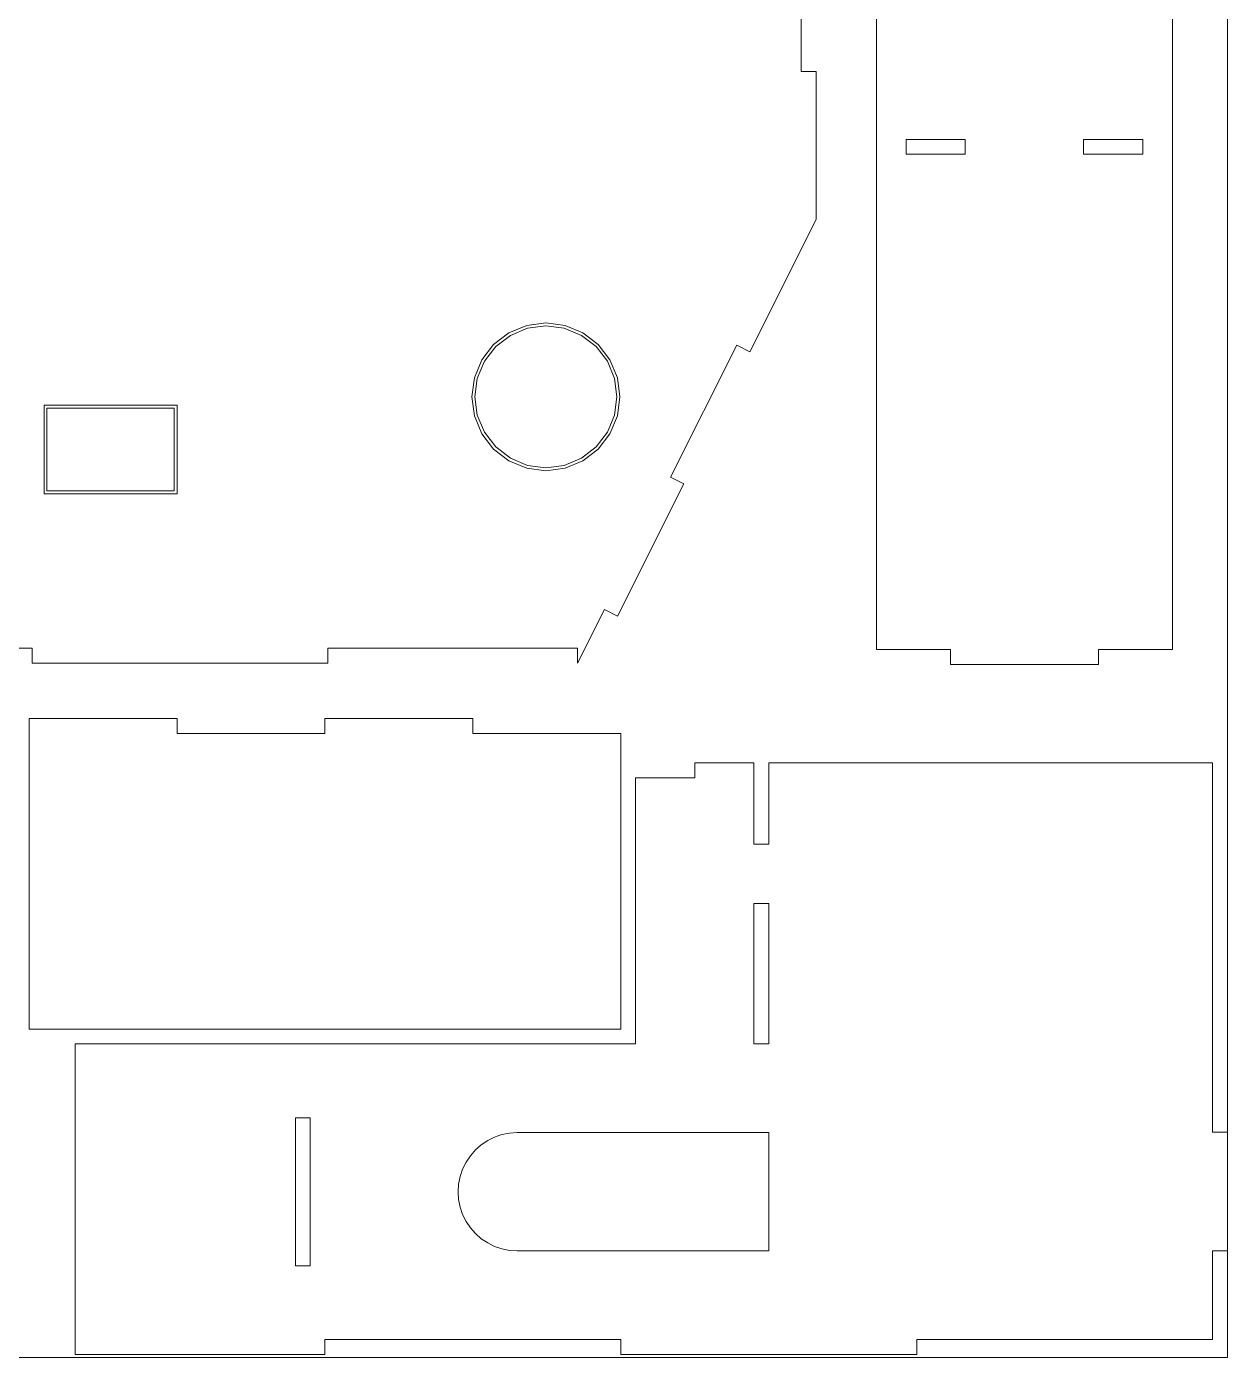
# Model space of a CAD drawing. Header units: millimetres. Extents: x -12 to 720, y -546 to 534.
# Drawn here: x 233 to 720, y -546 to -6 of the extents above; entities that cross this region are included whole.
import ezdxf

# ---------------------------------------------------------------- set-up
doc = ezdxf.new("R2010")
doc.units = ezdxf.units.MM
doc.header["$MEASUREMENT"] = 0
doc.layers.add('1', color=1, linetype='Continuous')
doc.layers.add('2', color=5, linetype='Continuous')

msp = doc.modelspace()

# ---------------------------------------------------------------- linework, layer by layer
at = {"lineweight": 5}
for points, knots in [([(577.69, 389.21), (577.69, 389.21), (577.69, -258.79), (577.69, -258.79), (577.69, -258.79), (577.69, -258.79), (607.69, -258.79), (607.69, -258.79), (607.69, -258.79), (607.69, -258.79), (607.69, -258.79), (607.69, -258.79)], [0, 0, 0, 0, 0.25, 0.25, 0.25, 0.25, 0.5, 0.5, 0.5, 0.5, 1, 1, 1, 1]), ([(667.69, -258.79), (667.69, -258.79), (697.69, -258.79), (697.69, -258.79), (697.69, -258.79), (697.69, -258.79), (697.69, 389.21), (697.69, 389.21), (697.69, 389.21), (697.69, 389.21), (667.69, 389.21), (667.69, 389.21)], [0, 0, 0, 0, 0.25, 0.25, 0.25, 0.25, 0.5, 0.5, 0.5, 0.5, 1, 1, 1, 1]), ([(553.2, -84.24), (553.2, -84.24), (553.2, -24.24), (553.2, -24.24), (553.2, -24.24), (553.2, -24.24), (547.2, -24.24), (547.2, -24.24), (547.2, -24.24), (547.2, -24.24), (547.2, 35.76), (547.2, 35.76)], [0, 0, 0, 0, 0.25, 0.25, 0.25, 0.25, 0.5, 0.5, 0.5, 0.5, 1, 1, 1, 1]), ([(613.69, -51.79), (613.69, -51.79), (613.69, -51.79), (613.69, -51.79), (613.69, -51.79), (613.69, -51.79), (613.69, -57.79), (613.69, -57.79), (613.69, -57.79), (613.69, -57.79), (589.69, -57.79), (589.69, -57.79), (589.69, -57.79), (589.69, -57.79), (589.69, -51.79), (589.69, -51.79), (589.69, -51.79), (589.69, -51.79), (613.69, -51.79), (613.69, -51.79)], [0, 0, 0, 0, 0.166667, 0.166667, 0.166667, 0.166667, 0.333333, 0.333333, 0.333333, 0.333333, 0.5, 0.5, 0.5, 0.5, 0.666667, 0.666667, 0.666667, 0.666667, 1, 1, 1, 1]), ([(661.69, -57.79), (661.69, -57.79), (661.69, -51.79), (661.69, -51.79), (661.69, -51.79), (661.69, -51.79), (661.69, -51.79), (661.69, -51.79)], [0, 0, 0, 0, 0.333333, 0.333333, 0.333333, 0.333333, 1, 1, 1, 1]), ([(661.69, -51.79), (661.69, -51.79), (685.69, -51.79), (685.69, -51.79), (685.69, -51.79), (685.69, -51.79), (685.69, -57.79), (685.69, -57.79), (685.69, -57.79), (685.69, -57.79), (661.69, -57.79), (661.69, -57.79), (661.69, -57.79), (661.69, -57.79), (661.69, -57.79), (661.69, -57.79)], [0, 0, 0, 0, 0.2, 0.2, 0.2, 0.2, 0.4, 0.4, 0.4, 0.4, 0.6, 0.6, 0.6, 0.6, 1, 1, 1, 1]), ([(414.81, -156.22), (414.81, -156.22), (415.79, -163.67), (415.79, -163.67), (415.79, -163.67), (415.79, -163.67), (418.67, -170.62), (418.67, -170.62), (418.67, -170.62), (418.67, -170.62), (423.25, -176.58), (423.25, -176.58), (423.25, -176.58), (423.25, -176.58), (429.21, -181.16), (429.21, -181.16), (429.21, -181.16), (429.21, -181.16), (436.16, -184.04), (436.16, -184.04), (436.16, -184.04), (436.16, -184.04), (443.61, -185.02), (443.61, -185.02), (443.61, -185.02), (443.61, -185.02), (451.06, -184.04), (451.06, -184.04), (451.06, -184.04), (451.06, -184.04), (458.01, -181.16), (458.01, -181.16), (458.01, -181.16), (458.01, -181.16), (463.97, -176.58), (463.97, -176.58), (463.97, -176.58), (463.97, -176.58), (468.55, -170.62), (468.55, -170.62), (468.55, -170.62), (468.55, -170.62), (471.43, -163.67), (471.43, -163.67), (471.43, -163.67), (471.43, -163.67), (472.41, -156.22), (472.41, -156.22), (472.41, -156.22), (472.41, -156.22), (471.43, -148.77), (471.43, -148.77), (471.43, -148.77), (471.43, -148.77), (468.55, -141.82), (468.55, -141.82), (468.55, -141.82), (468.55, -141.82), (463.97, -135.86), (463.97, -135.86), (463.97, -135.86), (463.97, -135.86), (458.01, -131.28), (458.01, -131.28), (458.01, -131.28), (458.01, -131.28), (451.06, -128.4), (451.06, -128.4), (451.06, -128.4), (451.06, -128.4), (443.61, -127.42), (443.61, -127.42), (443.61, -127.42), (443.61, -127.42), (436.16, -128.4), (436.16, -128.4), (436.16, -128.4), (436.16, -128.4), (429.21, -131.28), (429.21, -131.28), (429.21, -131.28), (429.21, -131.28), (423.25, -135.86), (423.25, -135.86), (423.25, -135.86), (423.25, -135.86), (418.67, -141.82), (418.67, -141.82), (418.67, -141.82), (418.67, -141.82), (415.79, -148.77), (415.79, -148.77), (415.79, -148.77), (415.79, -148.77), (414.81, -156.22), (414.81, -156.22)], [0, 0, 0, 0, 0.04, 0.04, 0.04, 0.04, 0.08, 0.08, 0.08, 0.08, 0.12, 0.12, 0.12, 0.12, 0.16, 0.16, 0.16, 0.16, 0.2, 0.2, 0.2, 0.2, 0.24, 0.24, 0.24, 0.24, 0.28, 0.28, 0.28, 0.28, 0.32, 0.32, 0.32, 0.32, 0.36, 0.36, 0.36, 0.36, 0.4, 0.4, 0.4, 0.4, 0.44, 0.44, 0.44, 0.44, 0.48, 0.48, 0.48, 0.48, 0.52, 0.52, 0.52, 0.52, 0.56, 0.56, 0.56, 0.56, 0.6, 0.6, 0.6, 0.6, 0.64, 0.64, 0.64, 0.64, 0.68, 0.68, 0.68, 0.68, 0.72, 0.72, 0.72, 0.72, 0.76, 0.76, 0.76, 0.76, 0.8, 0.8, 0.8, 0.8, 0.84, 0.84, 0.84, 0.84, 0.88, 0.88, 0.88, 0.88, 0.92, 0.92, 0.92, 0.92, 1, 1, 1, 1]), ([(526.37, -137.91), (526.37, -137.91), (526.37, -137.91), (526.37, -137.91), (526.37, -137.91), (526.37, -137.91), (521, -135.22), (521, -135.22), (521, -135.22), (521, -135.22), (494.17, -188.89), (494.17, -188.89), (494.17, -188.89), (494.17, -188.89), (499.53, -191.57), (499.53, -191.57), (499.53, -191.57), (499.53, -191.57), (472.7, -245.24), (472.7, -245.24), (472.7, -245.24), (472.7, -245.24), (467.34, -242.55), (467.34, -242.55), (467.34, -242.55), (467.34, -242.55), (456.49, -264.24), (456.49, -264.24)], [0, 0, 0, 0, 0.125, 0.125, 0.125, 0.125, 0.25, 0.25, 0.25, 0.25, 0.375, 0.375, 0.375, 0.375, 0.5, 0.5, 0.5, 0.5, 0.625, 0.625, 0.625, 0.625, 0.75, 0.75, 0.75, 0.75, 1, 1, 1, 1]), ([(292.85, -160.8), (292.85, -160.8), (292.85, -160.8), (292.85, -160.8), (292.85, -160.8), (292.85, -160.8), (292.85, -194.4), (292.85, -194.4), (292.85, -194.4), (292.85, -194.4), (241.25, -194.4), (241.25, -194.4), (241.25, -194.4), (241.25, -194.4), (241.25, -160.8), (241.25, -160.8), (241.25, -160.8), (241.25, -160.8), (292.85, -160.8), (292.85, -160.8)], [0, 0, 0, 0, 0.166667, 0.166667, 0.166667, 0.166667, 0.333333, 0.333333, 0.333333, 0.333333, 0.5, 0.5, 0.5, 0.5, 0.666667, 0.666667, 0.666667, 0.666667, 1, 1, 1, 1]), ([(115.2, -258.24), (115.2, -258.24), (115.2, -258.24), (115.2, -258.24), (115.2, -258.24), (115.2, -258.24), (235.2, -258.24), (235.2, -258.24)], [0, 0, 0, 0, 0.333333, 0.333333, 0.333333, 0.333333, 1, 1, 1, 1]), ([(456.49, -264.24), (456.49, -264.24), (456.49, -258.24), (456.49, -258.24), (456.49, -258.24), (456.49, -258.24), (355.2, -258.24), (355.2, -258.24), (355.2, -258.24), (355.2, -258.24), (355.2, -258.24), (355.2, -258.24)], [0, 0, 0, 0, 0.25, 0.25, 0.25, 0.25, 0.5, 0.5, 0.5, 0.5, 1, 1, 1, 1]), ([(667.69, -264.79), (667.69, -264.79), (667.69, -264.79), (667.69, -264.79), (667.69, -264.79), (667.69, -264.79), (667.69, -258.79), (667.69, -258.79)], [0, 0, 0, 0, 0.333333, 0.333333, 0.333333, 0.333333, 1, 1, 1, 1]), ([(355.2, -264.24), (355.2, -264.24), (235.2, -264.24), (235.2, -264.24), (235.2, -264.24), (235.2, -264.24), (235.2, -264.24), (235.2, -264.24)], [0, 0, 0, 0, 0.333333, 0.333333, 0.333333, 0.333333, 1, 1, 1, 1]), ([(414, -292.8), (414, -292.8), (474, -292.8), (474, -292.8), (474, -292.8), (474, -292.8), (474, -412.8), (474, -412.8), (474, -412.8), (474, -412.8), (474, -412.8), (474, -412.8), (474, -412.8), (474, -412.8), (234, -412.8), (234, -412.8), (234, -412.8), (234, -412.8), (234, -286.8), (234, -286.8), (234, -286.8), (234, -286.8), (294, -286.8), (294, -286.8)], [0, 0, 0, 0, 0.142857, 0.142857, 0.142857, 0.142857, 0.285714, 0.285714, 0.285714, 0.285714, 0.428571, 0.428571, 0.428571, 0.428571, 0.571429, 0.571429, 0.571429, 0.571429, 0.714286, 0.714286, 0.714286, 0.714286, 1, 1, 1, 1]), ([(294, -286.8), (294, -286.8), (294, -292.8), (294, -292.8), (294, -292.8), (294, -292.8), (354, -292.8), (354, -292.8), (354, -292.8), (354, -292.8), (354, -292.8), (354, -292.8)], [0, 0, 0, 0, 0.25, 0.25, 0.25, 0.25, 0.5, 0.5, 0.5, 0.5, 1, 1, 1, 1]), ([(354, -286.8), (354, -286.8), (414, -286.8), (414, -286.8), (414, -286.8), (414, -286.8), (414, -286.8), (414, -286.8), (414, -286.8), (414, -286.8), (414, -292.8), (414, -292.8)], [0, 0, 0, 0, 0.25, 0.25, 0.25, 0.25, 0.5, 0.5, 0.5, 0.5, 1, 1, 1, 1]), ([(354, -286.8), (354, -286.8), (354, -286.8), (354, -286.8), (354, -286.8), (354, -286.8), (414, -286.8), (414, -286.8)], [0, 0, 0, 0, 0.333333, 0.333333, 0.333333, 0.333333, 1, 1, 1, 1]), ([(504, -304.8), (504, -304.8), (504, -310.8), (504, -310.8), (504, -310.8), (504, -310.8), (480, -310.8), (480, -310.8), (480, -310.8), (480, -310.8), (480, -310.8), (480, -310.8)], [0, 0, 0, 0, 0.25, 0.25, 0.25, 0.25, 0.5, 0.5, 0.5, 0.5, 1, 1, 1, 1]), ([(528, -310.8), (528, -310.8), (528, -304.8), (528, -304.8), (528, -304.8), (528, -304.8), (528, -304.8), (528, -304.8)], [0, 0, 0, 0, 0.333333, 0.333333, 0.333333, 0.333333, 1, 1, 1, 1]), ([(720, -502.8), (720, -502.8), (720, -502.8), (720, -502.8), (720, -502.8), (720, -502.8), (720, -454.61), (720, -454.61), (720, -454.61), (720, -454.61), (714, -454.61), (714, -454.61), (714, -454.61), (714, -454.61), (714, -304.8), (714, -304.8), (714, -304.8), (714, -304.8), (534, -304.8), (534, -304.8), (534, -304.8), (534, -304.8), (534, -304.8), (534, -304.8)], [0, 0, 0, 0, 0.142857, 0.142857, 0.142857, 0.142857, 0.285714, 0.285714, 0.285714, 0.285714, 0.428571, 0.428571, 0.428571, 0.428571, 0.571429, 0.571429, 0.571429, 0.571429, 0.714286, 0.714286, 0.714286, 0.714286, 1, 1, 1, 1]), ([(534, -304.8), (534, -304.8), (534, -337.8), (534, -337.8), (534, -337.8), (534, -337.8), (534, -337.8), (534, -337.8)], [0, 0, 0, 0, 0.333333, 0.333333, 0.333333, 0.333333, 1, 1, 1, 1]), ([(480, -418.8), (480, -418.8), (480, -418.8), (480, -418.8), (480, -418.8), (480, -418.8), (480, -310.8), (480, -310.8)], [0, 0, 0, 0, 0.333333, 0.333333, 0.333333, 0.333333, 1, 1, 1, 1]), ([(528, -337.8), (528, -337.8), (528, -310.8), (528, -310.8), (528, -310.8), (528, -310.8), (528, -310.8), (528, -310.8), (528, -310.8), (528, -310.8), (528, -310.8), (528, -310.8)], [0, 0, 0, 0, 0.25, 0.25, 0.25, 0.25, 0.5, 0.5, 0.5, 0.5, 1, 1, 1, 1]), ([(534, -337.8), (534, -337.8), (528, -337.8), (528, -337.8), (528, -337.8), (528, -337.8), (528, -337.8), (528, -337.8)], [0, 0, 0, 0, 0.333333, 0.333333, 0.333333, 0.333333, 1, 1, 1, 1]), ([(528, -418.8), (528, -418.8), (528, -418.8), (528, -418.8), (528, -418.8), (528, -418.8), (534, -418.8), (534, -418.8), (534, -418.8), (534, -418.8), (534, -361.8), (534, -361.8), (534, -361.8), (534, -361.8), (528, -361.8), (528, -361.8), (528, -361.8), (528, -361.8), (528, -418.8), (528, -418.8)], [0, 0, 0, 0, 0.166667, 0.166667, 0.166667, 0.166667, 0.333333, 0.333333, 0.333333, 0.333333, 0.5, 0.5, 0.5, 0.5, 0.666667, 0.666667, 0.666667, 0.666667, 1, 1, 1, 1]), ([(480, -418.8), (480, -418.8), (252.71, -418.8), (252.71, -418.8), (252.71, -418.8), (252.71, -418.8), (252.71, -544.8), (252.71, -544.8), (252.71, -544.8), (252.71, -544.8), (252.71, -544.8), (252.71, -544.8), (252.71, -544.8), (252.71, -544.8), (354, -544.8), (354, -544.8), (354, -544.8), (354, -544.8), (354, -538.8), (354, -538.8), (354, -538.8), (354, -538.8), (474, -538.8), (474, -538.8)], [0, 0, 0, 0, 0.142857, 0.142857, 0.142857, 0.142857, 0.285714, 0.285714, 0.285714, 0.285714, 0.428571, 0.428571, 0.428571, 0.428571, 0.571429, 0.571429, 0.571429, 0.571429, 0.714286, 0.714286, 0.714286, 0.714286, 1, 1, 1, 1]), ([(342, -448.8), (342, -448.8), (348, -448.8), (348, -448.8), (348, -448.8), (348, -448.8), (348, -508.8), (348, -508.8), (348, -508.8), (348, -508.8), (348, -508.8), (348, -508.8)], [0, 0, 0, 0, 0.25, 0.25, 0.25, 0.25, 0.5, 0.5, 0.5, 0.5, 1, 1, 1, 1]), ([(342, -508.8), (342, -508.8), (342, -448.8), (342, -448.8), (342, -448.8), (342, -448.8), (342, -448.8), (342, -448.8)], [0, 0, 0, 0, 0.333333, 0.333333, 0.333333, 0.333333, 1, 1, 1, 1]), ([(408, -478.8), (408, -478.8), (408.21, -475.67), (408.21, -475.67), (408.21, -475.67), (408.21, -475.67), (408.82, -472.59), (408.82, -472.59), (408.82, -472.59), (408.82, -472.59), (409.83, -469.62), (409.83, -469.62), (409.83, -469.62), (409.83, -469.62), (411.22, -466.8), (411.22, -466.8), (411.22, -466.8), (411.22, -466.8), (412.96, -464.19), (412.96, -464.19), (412.96, -464.19), (412.96, -464.19), (415.03, -461.83), (415.03, -461.83), (415.03, -461.83), (415.03, -461.83), (417.39, -459.76), (417.39, -459.76), (417.39, -459.76), (417.39, -459.76), (420, -458.02), (420, -458.02), (420, -458.02), (420, -458.02), (422.82, -456.63), (422.82, -456.63), (422.82, -456.63), (422.82, -456.63), (425.79, -455.62), (425.79, -455.62), (425.79, -455.62), (425.79, -455.62), (428.87, -455.01), (428.87, -455.01), (428.87, -455.01), (428.87, -455.01), (432, -454.8), (432, -454.8)], [0, 0, 0, 0, 0.076923, 0.076923, 0.076923, 0.076923, 0.153846, 0.153846, 0.153846, 0.153846, 0.230769, 0.230769, 0.230769, 0.230769, 0.307692, 0.307692, 0.307692, 0.307692, 0.384615, 0.384615, 0.384615, 0.384615, 0.461538, 0.461538, 0.461538, 0.461538, 0.538462, 0.538462, 0.538462, 0.538462, 0.615385, 0.615385, 0.615385, 0.615385, 0.692308, 0.692308, 0.692308, 0.692308, 0.769231, 0.769231, 0.769231, 0.769231, 0.846154, 0.846154, 0.846154, 0.846154, 1, 1, 1, 1]), ([(534, -454.8), (534, -454.8), (534, -454.8), (534, -454.8), (534, -454.8), (534, -454.8), (534, -502.8), (534, -502.8)], [0, 0, 0, 0, 0.333333, 0.333333, 0.333333, 0.333333, 1, 1, 1, 1]), ([(408, -478.8), (408, -478.8), (408, -478.8), (408, -478.8), (408, -478.8), (408, -478.8), (408.21, -481.93), (408.21, -481.93)], [0, 0, 0, 0, 0.333333, 0.333333, 0.333333, 0.333333, 1, 1, 1, 1]), ([(408.21, -481.93), (408.21, -481.93), (408.21, -481.93), (408.21, -481.93), (408.21, -481.93), (408.21, -481.93), (408.82, -485.01), (408.82, -485.01), (408.82, -485.01), (408.82, -485.01), (409.83, -487.98), (409.83, -487.98), (409.83, -487.98), (409.83, -487.98), (411.22, -490.8), (411.22, -490.8), (411.22, -490.8), (411.22, -490.8), (412.96, -493.41), (412.96, -493.41), (412.96, -493.41), (412.96, -493.41), (415.03, -495.77), (415.03, -495.77), (415.03, -495.77), (415.03, -495.77), (417.39, -497.84), (417.39, -497.84), (417.39, -497.84), (417.39, -497.84), (420, -499.58), (420, -499.58), (420, -499.58), (420, -499.58), (422.82, -500.97), (422.82, -500.97), (422.82, -500.97), (422.82, -500.97), (425.79, -501.98), (425.79, -501.98), (425.79, -501.98), (425.79, -501.98), (428.87, -502.59), (428.87, -502.59), (428.87, -502.59), (428.87, -502.59), (432, -502.8), (432, -502.8)], [0, 0, 0, 0, 0.076923, 0.076923, 0.076923, 0.076923, 0.153846, 0.153846, 0.153846, 0.153846, 0.230769, 0.230769, 0.230769, 0.230769, 0.307692, 0.307692, 0.307692, 0.307692, 0.384615, 0.384615, 0.384615, 0.384615, 0.461538, 0.461538, 0.461538, 0.461538, 0.538462, 0.538462, 0.538462, 0.538462, 0.615385, 0.615385, 0.615385, 0.615385, 0.692308, 0.692308, 0.692308, 0.692308, 0.769231, 0.769231, 0.769231, 0.769231, 0.846154, 0.846154, 0.846154, 0.846154, 1, 1, 1, 1]), ([(534, -502.8), (534, -502.8), (432, -502.8), (432, -502.8), (432, -502.8), (432, -502.8), (432, -502.8), (432, -502.8)], [0, 0, 0, 0, 0.333333, 0.333333, 0.333333, 0.333333, 1, 1, 1, 1]), ([(348, -508.8), (348, -508.8), (342, -508.8), (342, -508.8), (342, -508.8), (342, -508.8), (342, -508.8), (342, -508.8)], [0, 0, 0, 0, 0.333333, 0.333333, 0.333333, 0.333333, 1, 1, 1, 1]), ([(474, -544.8), (474, -544.8), (474, -538.8), (474, -538.8), (474, -538.8), (474, -538.8), (474, -538.8), (474, -538.8)], [0, 0, 0, 0, 0.333333, 0.333333, 0.333333, 0.333333, 1, 1, 1, 1]), ([(594, -544.8), (594, -544.8), (594, -538.8), (594, -538.8), (594, -538.8), (594, -538.8), (594, -538.8), (594, -538.8)], [0, 0, 0, 0, 0.333333, 0.333333, 0.333333, 0.333333, 1, 1, 1, 1]), ([(594, -538.8), (594, -538.8), (714, -538.8), (714, -538.8), (714, -538.8), (714, -538.8), (714, -538.8), (714, -538.8)], [0, 0, 0, 0, 0.333333, 0.333333, 0.333333, 0.333333, 1, 1, 1, 1]), ([(474, -544.8), (474, -544.8), (474, -544.8), (474, -544.8), (474, -544.8), (474, -544.8), (594, -544.8), (594, -544.8)], [0, 0, 0, 0, 0.333333, 0.333333, 0.333333, 0.333333, 1, 1, 1, 1])]:
    msp.add_open_spline(points, degree=3, knots=knots, dxfattribs=at)
for points in [[(553.2, -84.24), (553.2, -84.24), (526.37, -137.91), (526.37, -137.91)], [(235.2, -258.24), (235.2, -258.24), (235.2, -264.24), (235.2, -264.24)], [(355.2, -264.24), (355.2, -264.24), (355.2, -258.24), (355.2, -258.24)], [(607.69, -264.79), (607.69, -264.79), (607.69, -258.79), (607.69, -258.79)], [(607.69, -264.79), (607.69, -264.79), (667.69, -264.79), (667.69, -264.79)], [(354, -286.8), (354, -286.8), (354, -292.8), (354, -292.8)], [(504, -304.8), (504, -304.8), (528, -304.8), (528, -304.8)], [(534, -454.8), (534, -454.8), (432, -454.8), (432, -454.8)], [(714, -538.8), (714, -538.8), (714, -502.8), (714, -502.8)], [(720, -502.8), (720, -502.8), (714, -502.8), (714, -502.8)]]:
    msp.add_open_spline(points, degree=3, dxfattribs=at)
at = {"layer": '1', "lineweight": 5}
for points, knots in [([(469.58, -141.22), (469.58, -141.22), (469.58, -141.22), (469.58, -141.22), (469.58, -141.22), (469.58, -141.22), (464.81, -135.01), (464.81, -135.01), (464.81, -135.01), (464.81, -135.01), (458.6, -130.24), (458.6, -130.24), (458.6, -130.24), (458.6, -130.24), (451.36, -127.24), (451.36, -127.24), (451.36, -127.24), (451.36, -127.24), (443.6, -126.22), (443.6, -126.22), (443.6, -126.22), (443.6, -126.22), (435.83, -127.24), (435.83, -127.24), (435.83, -127.24), (435.83, -127.24), (428.6, -130.24), (428.6, -130.24), (428.6, -130.24), (428.6, -130.24), (422.39, -135.01), (422.39, -135.01), (422.39, -135.01), (422.39, -135.01), (417.62, -141.22), (417.62, -141.22), (417.62, -141.22), (417.62, -141.22), (414.62, -148.45), (414.62, -148.45), (414.62, -148.45), (414.62, -148.45), (413.6, -156.22), (413.6, -156.22), (413.6, -156.22), (413.6, -156.22), (414.62, -163.98), (414.62, -163.98), (414.62, -163.98), (414.62, -163.98), (417.62, -171.22), (417.62, -171.22), (417.62, -171.22), (417.62, -171.22), (422.39, -177.43), (422.39, -177.43), (422.39, -177.43), (422.39, -177.43), (428.6, -182.2), (428.6, -182.2), (428.6, -182.2), (428.6, -182.2), (435.83, -185.2), (435.83, -185.2), (435.83, -185.2), (435.83, -185.2), (443.6, -186.22), (443.6, -186.22), (443.6, -186.22), (443.6, -186.22), (451.36, -185.2), (451.36, -185.2), (451.36, -185.2), (451.36, -185.2), (458.6, -182.2), (458.6, -182.2), (458.6, -182.2), (458.6, -182.2), (464.81, -177.43), (464.81, -177.43), (464.81, -177.43), (464.81, -177.43), (469.58, -171.22), (469.58, -171.22), (469.58, -171.22), (469.58, -171.22), (472.58, -163.98), (472.58, -163.98), (472.58, -163.98), (472.58, -163.98), (473.6, -156.22), (473.6, -156.22), (473.6, -156.22), (473.6, -156.22), (472.58, -148.45), (472.58, -148.45), (472.58, -148.45), (472.58, -148.45), (469.58, -141.22), (469.58, -141.22)], [0, 0, 0, 0, 0.038462, 0.038462, 0.038462, 0.038462, 0.076923, 0.076923, 0.076923, 0.076923, 0.115385, 0.115385, 0.115385, 0.115385, 0.153846, 0.153846, 0.153846, 0.153846, 0.192308, 0.192308, 0.192308, 0.192308, 0.230769, 0.230769, 0.230769, 0.230769, 0.269231, 0.269231, 0.269231, 0.269231, 0.307692, 0.307692, 0.307692, 0.307692, 0.346154, 0.346154, 0.346154, 0.346154, 0.384615, 0.384615, 0.384615, 0.384615, 0.423077, 0.423077, 0.423077, 0.423077, 0.461538, 0.461538, 0.461538, 0.461538, 0.5, 0.5, 0.5, 0.5, 0.538462, 0.538462, 0.538462, 0.538462, 0.576923, 0.576923, 0.576923, 0.576923, 0.615385, 0.615385, 0.615385, 0.615385, 0.653846, 0.653846, 0.653846, 0.653846, 0.692308, 0.692308, 0.692308, 0.692308, 0.730769, 0.730769, 0.730769, 0.730769, 0.769231, 0.769231, 0.769231, 0.769231, 0.807692, 0.807692, 0.807692, 0.807692, 0.846154, 0.846154, 0.846154, 0.846154, 0.884615, 0.884615, 0.884615, 0.884615, 0.923077, 0.923077, 0.923077, 0.923077, 1, 1, 1, 1]), ([(294.05, -159.6), (294.05, -159.6), (294.05, -159.6), (294.05, -159.6), (294.05, -159.6), (294.05, -159.6), (294.05, -195.6), (294.05, -195.6), (294.05, -195.6), (294.05, -195.6), (240.05, -195.6), (240.05, -195.6), (240.05, -195.6), (240.05, -195.6), (240.05, -159.6), (240.05, -159.6), (240.05, -159.6), (240.05, -159.6), (294.05, -159.6), (294.05, -159.6)], [0, 0, 0, 0, 0.166667, 0.166667, 0.166667, 0.166667, 0.333333, 0.333333, 0.333333, 0.333333, 0.5, 0.5, 0.5, 0.5, 0.666667, 0.666667, 0.666667, 0.666667, 1, 1, 1, 1])]:
    msp.add_open_spline(points, degree=3, knots=knots, dxfattribs=at)
at = {"layer": '2', "lineweight": 5}
msp.add_open_spline([(-12, 534), (-12, 534), (-12, -546), (-12, -546), (-12, -546), (-12, -546), (720, -546), (720, -546), (720, -546), (720, -546), (720, 534), (720, 534), (720, 534), (720, 534), (-12, 534), (-12, 534)], degree=3, knots=[0, 0, 0, 0, 0.2, 0.2, 0.2, 0.2, 0.4, 0.4, 0.4, 0.4, 0.6, 0.6, 0.6, 0.6, 1, 1, 1, 1], dxfattribs=at)

doc.saveas('drawing.dxf')
